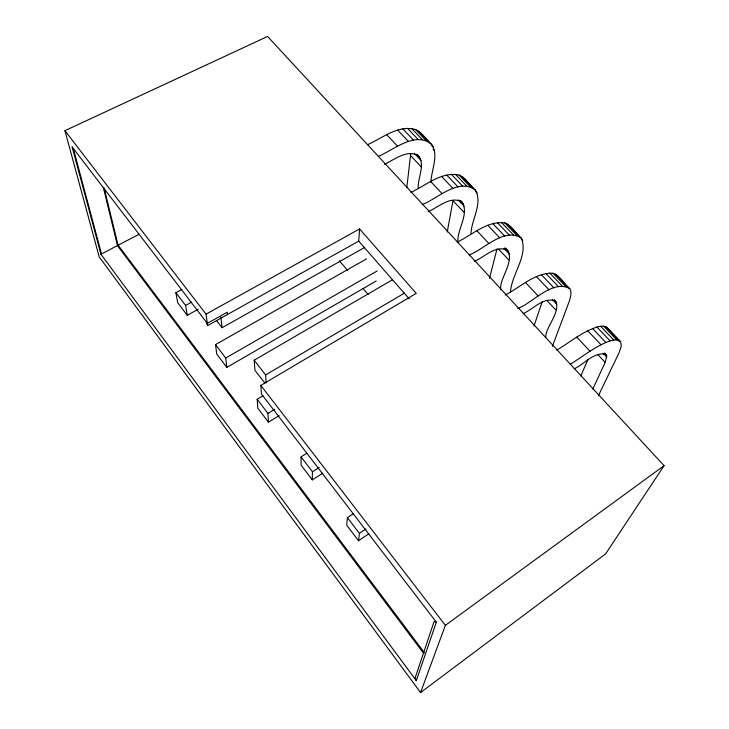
<?xml version="1.0" encoding="UTF-8"?>
<svg xmlns="http://www.w3.org/2000/svg" width="729" height="729" viewBox="0 0 729 729"><rect width="100%" height="100%" fill="white"/><g stroke="black" fill="none" stroke-linecap="round" stroke-linejoin="round"><path stroke-width="1.09" d="M322.801 473.167L312.285 479.882L312.422 471.745L301.068 456.855L306.836 453.238M457.867 242.183C456.709 229.444 470.715 212.376 461.029 200.994M358.714 241.117L359.579 228.961L206.025 314.153L207.637 325.608L358.714 241.117L409.251 298.917M353.082 513.872L347.405 517.636L346.731 525.226L358.522 540.754L368.865 533.792M500.623 289.349C499.647 277.394 516.014 260.062 506.482 249.081M358.522 540.754L359.388 533.355L347.405 517.636M406.818 187.426L410.709 153.673M418.191 188.118C417.58 177.584 426.647 162.777 416.87 154.266M430.967 182.405C431.085 170.249 439.15 155.833 431.741 144.524C426.192 139.758 422.373 132.596 415.512 129.516C398.162 124.613 382.397 138.109 367.553 144.679M447.223 232.032L453.01 200.694L463.881 212.239M545.711 337.645C545.092 327.029 563.189 309.861 554.332 299.728M470.98 233.872C471.299 219.83 482.871 203.81 475.518 190.233C469.831 185.53 466.15 178.004 459.115 175.088C441.273 171.297 425.873 185.603 410.773 192.447M489.496 278.387L497.005 248.826M510.473 292.329C511.248 274.687 528.461 255.843 521.463 238.201C515.622 233.617 512.123 225.607 504.896 222.946C487.018 220.513 472.255 234.975 457.247 242.11M592.723 389.14L605.188 362.395L606.756 355.807L604.678 352.991M533.983 326.091L542.303 301.405M207.637 325.608L206.015 321.635L72.162 146.966L100.957 254.266L416.295 680.658L436.334 622.202L261.41 393.933L260.827 385.404L416.259 293.359L359.579 228.961M420.56 692.55L445.364 625.345L664.073 465.667L267.607 36.45L64.927 130.682L99.226 256.945L420.56 692.55L605.571 553.931L664.073 465.667M552.382 346.348L569.54 300.603C570.288 296.703 572.347 292.274 569.75 288.611C563.727 284.228 560.464 275.571 553.029 273.247C534.794 272.473 520.451 287.39 505.179 294.999M580.813 375.909L588.057 359.351M598.427 395.71L619.103 352.663L621.318 346.056L620.552 341.655L607.603 328.141C604.87 325.152 600.377 326.228 596.923 327.048C582.143 331.905 569.96 342.193 556.792 350.102M359.388 533.355L365.985 528.926M574.315 368.746C584.102 364.4 594.509 350.931 606.182 354.595M570.087 364.372C583.236 356.326 595.402 346.038 610.109 340.88C613.444 340.042 617.846 338.757 620.552 341.655M312.422 471.745L319.12 467.48M523.058 313.68C532.863 309.497 544.299 295.919 555.853 301.341M517.781 308.531C532.197 303.291 552.536 279.089 569.75 288.611M263.023 395.765L257.164 399.264L257.838 408.204L268.445 422.173L279.143 415.676M268.445 422.173L267.926 413.379L274.733 409.261M474.433 261.374C484.284 257.209 496.659 243.942 508.022 250.721M266.085 382.679L265.62 374.943L404.613 293.022M469.212 254.94C484.001 249.473 504.377 226.774 521.463 238.201M264.891 383.172L254.959 370.305L254.184 360.19L392.503 279.763M366.541 258.859L215.492 344.617L216.75 354.112L226.828 367.38L376.173 281.011M226.828 367.38L225.708 358.012L377.121 270.997M216.75 320.806L222.09 327.713L364.792 247.377M428.215 211.674C438.147 207.437 451.342 194.716 462.505 202.553M422.155 204.639C437.145 198.981 458.669 177.193 475.518 190.233M207.318 323.348L227.22 312.231L227.466 314.518M181.886 289.44L175.899 292.684L177.676 302.663L187.271 315.293L198.188 309.269M187.271 315.293L185.613 305.424L191.572 302.161M384.265 164.362C394.307 159.997 408.185 148.005 419.129 156.653M378.378 156.279C393.368 150.32 415.475 130.436 431.741 144.524M139.23 234.164L100.957 254.266L101.404 253.592L73.957 150.994L72.162 146.966M436.334 622.202L434.129 621.436L415.22 677.651L416.295 680.658M418.637 131.156L429.299 142.292M462.077 176.518L473.267 188.2M507.676 224.131L519.431 236.406M555.598 274.168L567.955 287.08M606.018 326.82L619.03 340.416M431.24 144.998L433.509 147.367M469.676 185.148L464.382 178.596M475.59 191.326L477.067 192.875M513.471 230.893L515.02 232.515M521.226 239.003L522.775 240.625M616.014 338.019L619.049 341.181M415.512 129.516L426.21 140.706M459.115 175.088L470.351 186.834M504.896 222.946L516.706 235.285M553.029 273.247L565.449 286.224M603.685 326.182L616.761 339.86M433.072 149.172L434.575 150.748M411.785 128.568L422.519 139.813M455.534 174.359L466.806 186.159M501.47 222.454L513.325 234.856M549.784 273.02L562.25 286.069M600.641 326.255L613.772 340.015M407.52 128.331L418.282 139.631M451.379 174.349L462.678 186.205M497.451 222.682L509.334 235.148M545.903 273.521L558.405 286.643M596.923 327.048L610.109 340.88M402.791 128.833L413.58 140.187M446.731 175.069L458.058 186.979M492.886 223.639L504.796 236.169M541.447 274.733L553.985 287.928M592.604 328.56L605.817 342.466M397.679 130.063L408.477 141.462M441.665 176.509L453.001 188.483M487.874 225.316L499.802 237.9M536.508 276.665L549.065 289.923M587.738 330.766L600.978 344.744M505.06 247.933L506.619 249.573M416.605 154.539L420.351 158.512M459.926 200.393L463.589 204.275M505.106 248.215L508.96 252.289M554.341 300.33L556.619 302.735M604.496 353.419L606.756 355.807M414.3 153.336L421.025 160.462M458.277 199.919L464.127 206.116M503.976 248.316L509.352 254.011M552.318 299.519L556.856 304.321M603.065 353.264L606.81 357.237M410.782 155.815L421.162 166.841M498.809 249.354L508.687 259.852M546.75 300.293L555.735 309.843M597.771 354.522L605.188 362.395M386.68 134.646L397.478 146.137M430.648 181.475L441.984 193.549M476.866 230.701L488.794 243.404M525.509 282.515L538.066 295.892M576.767 337.117L590.025 351.232M339.313 260.754L347.451 270.259M362.978 288.392L368.154 294.443M254.184 360.19L265.62 374.943M64.927 130.682L206.025 314.153M260.827 385.404L445.364 625.345M175.899 292.684L185.613 305.424M215.492 344.617L225.708 358.012M257.164 399.264L267.926 413.379M312.285 479.882L301.104 465.166L301.068 456.855M424.269 652.519L118.025 245.053L104.183 188.036M423.923 653.703L117.533 245.755L103.327 187.462M421.125 133.434L422.938 136.323M220.823 317.151L222.09 327.713"/></g></svg>
